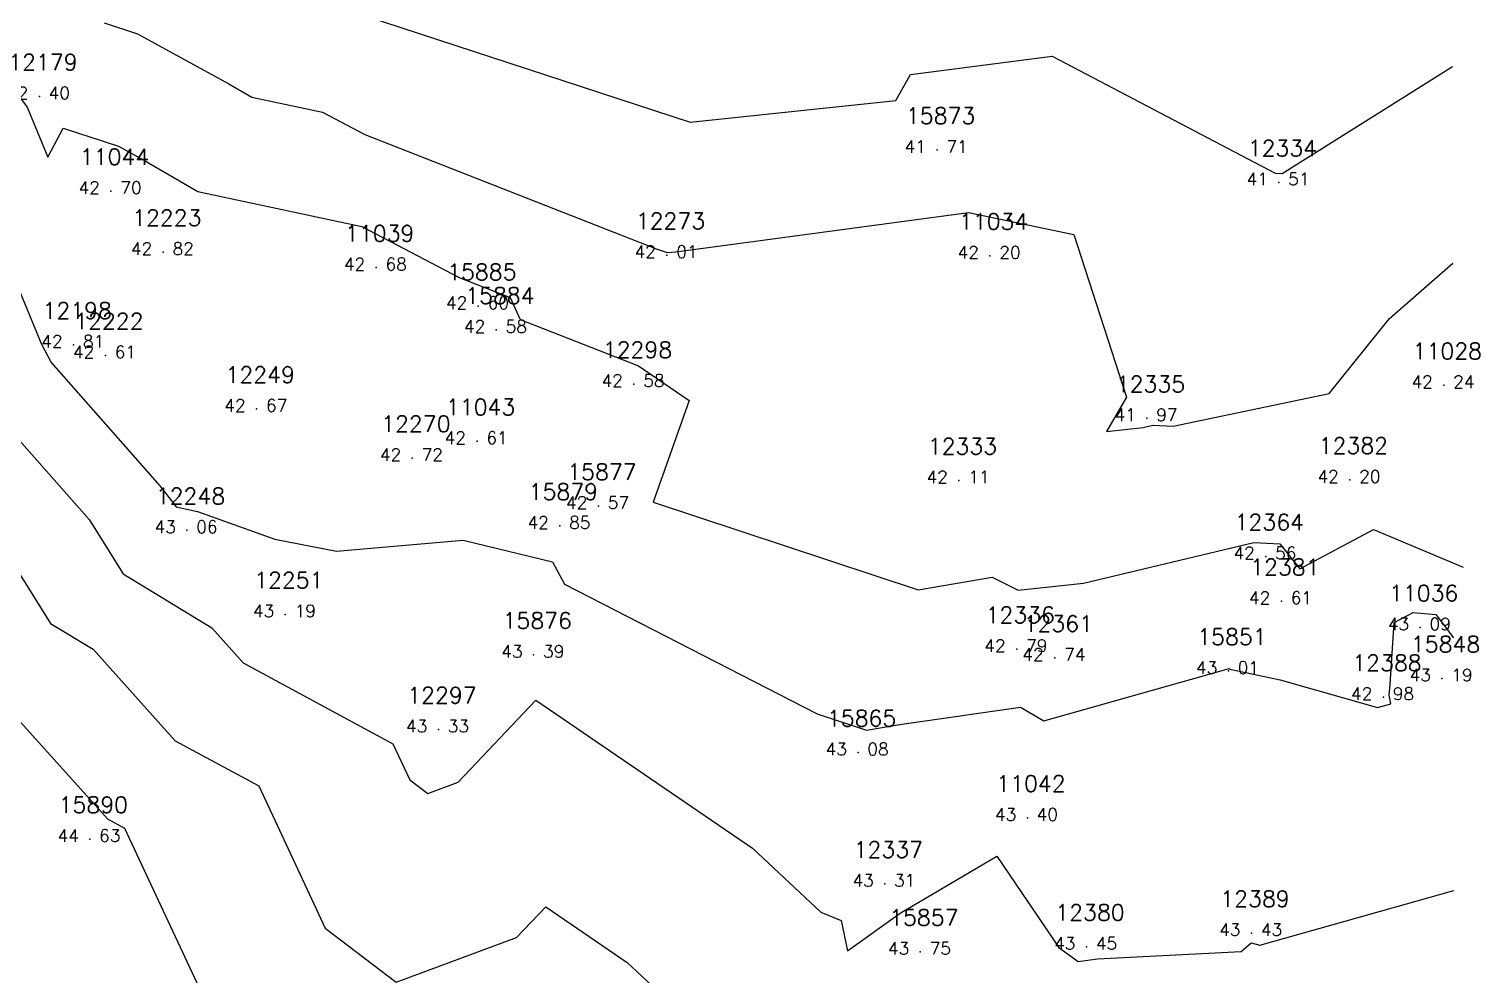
# Model space of a CAD drawing. Header units: millimetres. Extents: x 1412565 to 1412813, y 4931476 to 4931699.
# Drawn here: x 1412684.09 to 1412707.4, y 4931626.32 to 4931641.51 of the extents above; entities that cross this region are included whole.
import ezdxf
from ezdxf.enums import TextEntityAlignment as Align

# ---------------------------------------------------------------- set-up
doc = ezdxf.new("R2010")
doc.units = ezdxf.units.MM
for name, color, linetype in [('CIVIL', 50, 'Continuous'), ('CIVIL-DRAW', 80, 'Continuous'), ('CIVIL-NONAME', 130, 'Continuous'), ('CIVIL-TEXT', 240, 'Continuous'), ('CIVIL-Z', 50, 'Continuous'), ('Tcontours1', 7, 'Continuous'), ('Tcontours2', 7, 'Continuous')]:
    doc.layers.add(name, color=color, linetype=linetype)
doc.styles.add('CIVILCADMAIN', font='TXT.SHX')
doc.styles.get("Standard").update_dxf_attribs({"font": 'arial.ttf'})

# ---------------------------------------------------------------- blocks, each defined once
blk = doc.blocks.new('CIVIL-ZZ')
at = {"layer": 'CIVIL-DRAW'}
blk.add_point((0, 0), dxfattribs=at)
at = {"layer": 'CIVIL-NONAME'}
blk.add_attdef('NAME', text='', height=1.8, dxfattribs=at).set_placement((0, 2.1), align=Align.CENTER)
at = {"layer": 'CIVIL-TEXT', "flags": 8}
blk.add_attdef('TEXT', text='', height=2, dxfattribs=at).set_placement((0.2, -3.3), align=Align.CENTER)
at = {"layer": 'CIVIL-Z'}
blk.add_attdef('Z1', text='', height=1.6, dxfattribs=at).set_placement((-0.75, -0.225), align=Align.RIGHT)
blk.add_attdef('Z2', (0.75, -0.225), '', height=1.6, dxfattribs=at)

msp = doc.modelspace()

# ---------------------------------------------------------------- linework, layer by layer
at = {"layer": 'Tcontours1'}
for points, elevation in [([(1412685.299, 4931641.612), (1412685.836, 4931641.436), (1412687.303, 4931640.634), (1412687.671, 4931640.417), (1412688.81, 4931640.175), (1412689.486, 4931639.821), (1412694.186, 4931637.975), (1412694.347, 4931637.922), (1412694.485, 4931637.936), (1412699.183, 4931638.564), (1412700.875, 4931638.212), (1412701.721, 4931635.6), (1412701.403, 4931635.046), (1412701.992, 4931635.11), (1412702.147, 4931635.147), (1412702.475, 4931635.131), (1412704.98, 4931635.656), (1412705.949, 4931636.862), (1412706.967, 4931637.753)], 42), ([(1412683.074, 4931639.402), (1412684.29, 4931636.463), (1412684.447, 4931636.156), (1412686.193, 4931634.175), (1412686.455, 4931633.835), (1412686.802, 4931633.76), (1412688.042, 4931633.316), (1412689.035, 4931633.125), (1412691.065, 4931633.299), (1412692.503, 4931632.955), (1412692.695, 4931632.597), (1412696.756, 4931630.511), (1412697.544, 4931630.25), (1412698.113, 4931630.348), (1412700.019, 4931630.617), (1412700.397, 4931630.398), (1412703.257, 4931631.208), (1412703.373, 4931631.241), (1412703.381, 4931631.228), (1412704.19, 4931631.06), (1412705.756, 4931630.612), (1412705.971, 4931630.671), (1412705.94, 4931630.809), (1412705.957, 4931630.984), (1412706.022, 4931631.979), (1412706.326, 4931632.14), (1412706.69, 4931632.11), (1412706.978, 4931631.733)], 43), ([(1412683.272, 4931633.828), (1412684.441, 4931631.963), (1412685.123, 4931631.549), (1412686.444, 4931630.079), (1412687.784, 4931629.353), (1412688.852, 4931627.067), (1412689.993, 4931626.199), (1412691.927, 4931626.917), (1412692.394, 4931627.411), (1412693.7, 4931626.519), (1412694.111, 4931626.135), (1412695.286, 4931625.646), (1412695.662, 4931623.877), (1412695.737, 4931623.93), (1412698.796, 4931624.735), (1412699.601, 4931624.154), (1412701.338, 4931624.384), (1412702.491, 4931624.545), (1412702.825, 4931624.76), (1412702.967, 4931625.081), (1412703.695, 4931625.709), (1412704.816, 4931625.406), (1412706.991, 4931625.736)], 44)]:
    msp.add_lwpolyline(points, dxfattribs=dict(at, elevation=elevation))
at = {"layer": 'Tcontours2'}
for points, elevation in [([(1412683.005, 4931641.685), (1412684.062, 4931640.259), (1412684.394, 4931639.457), (1412684.643, 4931639.923), (1412685.532, 4931639.632), (1412685.951, 4931639.403), (1412686.805, 4931638.901), (1412689.442, 4931638.341), (1412691.006, 4931637.52), (1412691.824, 4931637.199), (1412691.985, 4931636.848), (1412693.884, 4931636.101), (1412694.699, 4931635.546), (1412694.121, 4931633.912), (1412698.379, 4931632.503), (1412699.563, 4931632.706), (1412699.983, 4931632.496), (1412701.031, 4931632.61), (1412703.766, 4931633.266), (1412704.185, 4931633.245), (1412704.505, 4931632.843), (1412705.691, 4931633.471), (1412707.129, 4931632.868)], 42.5), ([(1412689.197, 4931641.819), (1412694.715, 4931640.017), (1412698.018, 4931640.364), (1412698.254, 4931640.785), (1412700.528, 4931641.077), (1412704.109, 4931639.2), (1412704.223, 4931639.191), (1412706.957, 4931640.91)], 41.5), ([(1412683.493, 4931635.407), (1412685.058, 4931633.632), (1412685.605, 4931632.759), (1412687.029, 4931631.895), (1412687.534, 4931631.333), (1412689.938, 4931630.03), (1412690.209, 4931629.45), (1412690.498, 4931629.23), (1412690.989, 4931629.412), (1412692.235, 4931630.73), (1412695.716, 4931628.351), (1412696.813, 4931627.327), (1412697.137, 4931627.192), (1412697.24, 4931626.705), (1412698.086, 4931627.309), (1412699.639, 4931628.226), (1412700.635, 4931626.757), (1412700.946, 4931626.532), (1412701.257, 4931626.573), (1412703.564, 4931626.693), (1412703.726, 4931626.833), (1412703.863, 4931626.795), (1412706.982, 4931627.672)], 43.5), ([(1412683.77, 4931630.588), (1412685.353, 4931628.826), (1412685.63, 4931628.676), (1412687.219, 4931625.276)], 44.5)]:
    msp.add_lwpolyline(points, dxfattribs=dict(at, elevation=elevation))

# ---------------------------------------------------------------- block references
at = {"layer": 'CIVIL'}
ref = msp.add_blockref('CIVIL-ZZ', (1412684.26, 4931640.43, 42.4), dxfattribs=dict(at, xscale=0.2, yscale=0.2))
ref.add_attrib('Z2', '40', (1412684.41, 4931640.385), dxfattribs={"layer": 'CIVIL-Z', "height": 0.2, "style": 'CIVILCADMAIN'})
ref.add_attrib('Z1', '42', (1412683.74, 4931640.385), dxfattribs={"layer": 'CIVIL-Z', "height": 0.2, "style": 'CIVILCADMAIN'})
ref.add_attrib('NAME', '12179', (1412683.76, 4931640.85), dxfattribs={"layer": 'CIVIL-NONAME', "height": 0.26, "style": 'CIVILCADMAIN'})
ref = msp.add_blockref('CIVIL-ZZ', (1412698.68, 4931639.57, 41.71), dxfattribs=dict(at, xscale=0.2, yscale=0.2))
ref.add_attrib('Z2', '71', (1412698.83, 4931639.525), dxfattribs={"layer": 'CIVIL-Z', "height": 0.2, "style": 'CIVILCADMAIN'})
ref.add_attrib('Z1', '41', (1412698.16, 4931639.525), dxfattribs={"layer": 'CIVIL-Z', "height": 0.2, "style": 'CIVILCADMAIN'})
ref.add_attrib('NAME', '15873', (1412698.18, 4931639.99), dxfattribs={"layer": 'CIVIL-NONAME', "height": 0.26, "style": 'CIVILCADMAIN'})
ref = msp.add_blockref('CIVIL-ZZ', (1412685.41, 4931638.91, 42.7), dxfattribs=dict(at, xscale=0.2, yscale=0.2))
ref.add_attrib('Z2', '70', (1412685.56, 4931638.865), dxfattribs={"layer": 'CIVIL-Z', "height": 0.2, "style": 'CIVILCADMAIN'})
ref.add_attrib('Z1', '42', (1412684.89, 4931638.865), dxfattribs={"layer": 'CIVIL-Z', "height": 0.2, "style": 'CIVILCADMAIN'})
ref.add_attrib('NAME', '11044', (1412684.91, 4931639.33), dxfattribs={"layer": 'CIVIL-NONAME', "height": 0.26, "style": 'CIVILCADMAIN'})
ref = msp.add_blockref('CIVIL-ZZ', (1412704.17, 4931639.05, 41.51), dxfattribs=dict(at, xscale=0.2, yscale=0.2))
ref.add_attrib('Z2', '51', (1412704.32, 4931639.005), dxfattribs={"layer": 'CIVIL-Z', "height": 0.2, "style": 'CIVILCADMAIN'})
ref.add_attrib('Z1', '41', (1412703.65, 4931639.005), dxfattribs={"layer": 'CIVIL-Z', "height": 0.2, "style": 'CIVILCADMAIN'})
ref.add_attrib('NAME', '12334', (1412703.67, 4931639.47), dxfattribs={"layer": 'CIVIL-NONAME', "height": 0.26, "style": 'CIVILCADMAIN'})
ref = msp.add_blockref('CIVIL-ZZ', (1412686.25, 4931637.93, 42.82), dxfattribs=dict(at, xscale=0.2, yscale=0.2))
ref.add_attrib('Z2', '82', (1412686.4, 4931637.885), dxfattribs={"layer": 'CIVIL-Z', "height": 0.2, "style": 'CIVILCADMAIN'})
ref.add_attrib('Z1', '42', (1412685.73, 4931637.885), dxfattribs={"layer": 'CIVIL-Z', "height": 0.2, "style": 'CIVILCADMAIN'})
ref.add_attrib('NAME', '12223', (1412685.75, 4931638.35), dxfattribs={"layer": 'CIVIL-NONAME', "height": 0.26, "style": 'CIVILCADMAIN'})
ref = msp.add_blockref('CIVIL-ZZ', (1412694.34, 4931637.88, 42.01), dxfattribs=dict(at, xscale=0.2, yscale=0.2))
ref.add_attrib('Z2', '01', (1412694.49, 4931637.835), dxfattribs={"layer": 'CIVIL-Z', "height": 0.2, "style": 'CIVILCADMAIN'})
ref.add_attrib('Z1', '42', (1412693.82, 4931637.835), dxfattribs={"layer": 'CIVIL-Z', "height": 0.2, "style": 'CIVILCADMAIN'})
ref.add_attrib('NAME', '12273', (1412693.84, 4931638.3), dxfattribs={"layer": 'CIVIL-NONAME', "height": 0.26, "style": 'CIVILCADMAIN'})
ref = msp.add_blockref('CIVIL-ZZ', (1412699.53, 4931637.87, 42.2), dxfattribs=dict(at, xscale=0.2, yscale=0.2))
ref.add_attrib('Z2', '20', (1412699.68, 4931637.825), dxfattribs={"layer": 'CIVIL-Z', "height": 0.2, "style": 'CIVILCADMAIN'})
ref.add_attrib('Z1', '42', (1412699.01, 4931637.825), dxfattribs={"layer": 'CIVIL-Z', "height": 0.2, "style": 'CIVILCADMAIN'})
ref.add_attrib('NAME', '11034', (1412699.03, 4931638.29), dxfattribs={"layer": 'CIVIL-NONAME', "height": 0.26, "style": 'CIVILCADMAIN'})
ref = msp.add_blockref('CIVIL-ZZ', (1412689.67, 4931637.68, 42.68), dxfattribs=dict(at, xscale=0.2, yscale=0.2))
ref.add_attrib('Z2', '68', (1412689.82, 4931637.635), dxfattribs={"layer": 'CIVIL-Z', "height": 0.2, "style": 'CIVILCADMAIN'})
ref.add_attrib('Z1', '42', (1412689.15, 4931637.635), dxfattribs={"layer": 'CIVIL-Z', "height": 0.2, "style": 'CIVILCADMAIN'})
ref.add_attrib('NAME', '11039', (1412689.17, 4931638.1), dxfattribs={"layer": 'CIVIL-NONAME', "height": 0.26, "style": 'CIVILCADMAIN'})
ref = msp.add_blockref('CIVIL-ZZ', (1412691.31, 4931637.06, 42.6), dxfattribs=dict(at, xscale=0.2, yscale=0.2))
ref.add_attrib('Z2', '60', (1412691.46, 4931637.015), dxfattribs={"layer": 'CIVIL-Z', "height": 0.2, "style": 'CIVILCADMAIN'})
ref.add_attrib('Z1', '42', (1412690.79, 4931637.015), dxfattribs={"layer": 'CIVIL-Z', "height": 0.2, "style": 'CIVILCADMAIN'})
ref.add_attrib('NAME', '15885', (1412690.81, 4931637.48), dxfattribs={"layer": 'CIVIL-NONAME', "height": 0.26, "style": 'CIVILCADMAIN'})
ref = msp.add_blockref('CIVIL-ZZ', (1412691.6, 4931636.68, 42.58), dxfattribs=dict(at, xscale=0.2, yscale=0.2))
ref.add_attrib('Z2', '58', (1412691.75, 4931636.635), dxfattribs={"layer": 'CIVIL-Z', "height": 0.2, "style": 'CIVILCADMAIN'})
ref.add_attrib('Z1', '42', (1412691.08, 4931636.635), dxfattribs={"layer": 'CIVIL-Z', "height": 0.2, "style": 'CIVILCADMAIN'})
ref.add_attrib('NAME', '15884', (1412691.1, 4931637.1), dxfattribs={"layer": 'CIVIL-NONAME', "height": 0.26, "style": 'CIVILCADMAIN'})
ref = msp.add_blockref('CIVIL-ZZ', (1412684.81, 4931636.44, 42.81), dxfattribs=dict(at, xscale=0.2, yscale=0.2))
ref.add_attrib('Z2', '81', (1412684.96, 4931636.395), dxfattribs={"layer": 'CIVIL-Z', "height": 0.2, "style": 'CIVILCADMAIN'})
ref.add_attrib('Z1', '42', (1412684.29, 4931636.395), dxfattribs={"layer": 'CIVIL-Z', "height": 0.2, "style": 'CIVILCADMAIN'})
ref.add_attrib('NAME', '12198', (1412684.31, 4931636.86), dxfattribs={"layer": 'CIVIL-NONAME', "height": 0.26, "style": 'CIVILCADMAIN'})
ref = msp.add_blockref('CIVIL-ZZ', (1412685.32, 4931636.27, 42.61), dxfattribs=dict(at, xscale=0.2, yscale=0.2))
ref.add_attrib('Z2', '61', (1412685.47, 4931636.225), dxfattribs={"layer": 'CIVIL-Z', "height": 0.2, "style": 'CIVILCADMAIN'})
ref.add_attrib('Z1', '42', (1412684.8, 4931636.225), dxfattribs={"layer": 'CIVIL-Z', "height": 0.2, "style": 'CIVILCADMAIN'})
ref.add_attrib('NAME', '12222', (1412684.82, 4931636.69), dxfattribs={"layer": 'CIVIL-NONAME', "height": 0.26, "style": 'CIVILCADMAIN'})
ref = msp.add_blockref('CIVIL-ZZ', (1412693.81, 4931635.81, 42.58), dxfattribs=dict(at, xscale=0.2, yscale=0.2))
ref.add_attrib('Z2', '58', (1412693.96, 4931635.765), dxfattribs={"layer": 'CIVIL-Z', "height": 0.2, "style": 'CIVILCADMAIN'})
ref.add_attrib('Z1', '42', (1412693.29, 4931635.765), dxfattribs={"layer": 'CIVIL-Z', "height": 0.2, "style": 'CIVILCADMAIN'})
ref.add_attrib('NAME', '12298', (1412693.31, 4931636.23), dxfattribs={"layer": 'CIVIL-NONAME', "height": 0.26, "style": 'CIVILCADMAIN'})
ref = msp.add_blockref('CIVIL-ZZ', (1412706.82, 4931635.79, 42.24), dxfattribs=dict(at, xscale=0.2, yscale=0.2))
ref.add_attrib('Z2', '24', (1412706.97, 4931635.745), dxfattribs={"layer": 'CIVIL-Z', "height": 0.2, "style": 'CIVILCADMAIN'})
ref.add_attrib('Z1', '42', (1412706.3, 4931635.745), dxfattribs={"layer": 'CIVIL-Z', "height": 0.2, "style": 'CIVILCADMAIN'})
ref.add_attrib('NAME', '11028', (1412706.32, 4931636.21), dxfattribs={"layer": 'CIVIL-NONAME', "height": 0.26, "style": 'CIVILCADMAIN'})
ref = msp.add_blockref('CIVIL-ZZ', (1412687.75, 4931635.41, 42.67), dxfattribs=dict(at, xscale=0.2, yscale=0.2))
ref.add_attrib('Z2', '67', (1412687.9, 4931635.365), dxfattribs={"layer": 'CIVIL-Z', "height": 0.2, "style": 'CIVILCADMAIN'})
ref.add_attrib('Z1', '42', (1412687.23, 4931635.365), dxfattribs={"layer": 'CIVIL-Z', "height": 0.2, "style": 'CIVILCADMAIN'})
ref.add_attrib('NAME', '12249', (1412687.25, 4931635.83), dxfattribs={"layer": 'CIVIL-NONAME', "height": 0.26, "style": 'CIVILCADMAIN'})
ref = msp.add_blockref('CIVIL-ZZ', (1412702.05, 4931635.26, 41.97), dxfattribs=dict(at, xscale=0.2, yscale=0.2))
ref.add_attrib('Z2', '97', (1412702.2, 4931635.215), dxfattribs={"layer": 'CIVIL-Z', "height": 0.2, "style": 'CIVILCADMAIN'})
ref.add_attrib('Z1', '41', (1412701.53, 4931635.215), dxfattribs={"layer": 'CIVIL-Z', "height": 0.2, "style": 'CIVILCADMAIN'})
ref.add_attrib('NAME', '12335', (1412701.55, 4931635.68), dxfattribs={"layer": 'CIVIL-NONAME', "height": 0.26, "style": 'CIVILCADMAIN'})
ref = msp.add_blockref('CIVIL-ZZ', (1412691.29, 4931634.89, 42.61), dxfattribs=dict(at, xscale=0.2, yscale=0.2))
ref.add_attrib('Z2', '61', (1412691.44, 4931634.845), dxfattribs={"layer": 'CIVIL-Z', "height": 0.2, "style": 'CIVILCADMAIN'})
ref.add_attrib('Z1', '42', (1412690.77, 4931634.845), dxfattribs={"layer": 'CIVIL-Z', "height": 0.2, "style": 'CIVILCADMAIN'})
ref.add_attrib('NAME', '11043', (1412690.79, 4931635.31), dxfattribs={"layer": 'CIVIL-NONAME', "height": 0.26, "style": 'CIVILCADMAIN'})
ref = msp.add_blockref('CIVIL-ZZ', (1412690.25, 4931634.62, 42.72), dxfattribs=dict(at, xscale=0.2, yscale=0.2))
ref.add_attrib('Z2', '72', (1412690.4, 4931634.575), dxfattribs={"layer": 'CIVIL-Z', "height": 0.2, "style": 'CIVILCADMAIN'})
ref.add_attrib('Z1', '42', (1412689.73, 4931634.575), dxfattribs={"layer": 'CIVIL-Z', "height": 0.2, "style": 'CIVILCADMAIN'})
ref.add_attrib('NAME', '12270', (1412689.75, 4931635.04), dxfattribs={"layer": 'CIVIL-NONAME', "height": 0.26, "style": 'CIVILCADMAIN'})
ref = msp.add_blockref('CIVIL-ZZ', (1412699.03, 4931634.26, 42.11), dxfattribs=dict(at, xscale=0.2, yscale=0.2))
ref.add_attrib('Z2', '11', (1412699.18, 4931634.215), dxfattribs={"layer": 'CIVIL-Z', "height": 0.2, "style": 'CIVILCADMAIN'})
ref.add_attrib('Z1', '42', (1412698.51, 4931634.215), dxfattribs={"layer": 'CIVIL-Z', "height": 0.2, "style": 'CIVILCADMAIN'})
ref.add_attrib('NAME', '12333', (1412698.53, 4931634.68), dxfattribs={"layer": 'CIVIL-NONAME', "height": 0.26, "style": 'CIVILCADMAIN'})
ref = msp.add_blockref('CIVIL-ZZ', (1412705.31, 4931634.27, 42.2), dxfattribs=dict(at, xscale=0.2, yscale=0.2))
ref.add_attrib('Z2', '20', (1412705.46, 4931634.225), dxfattribs={"layer": 'CIVIL-Z', "height": 0.2, "style": 'CIVILCADMAIN'})
ref.add_attrib('Z1', '42', (1412704.79, 4931634.225), dxfattribs={"layer": 'CIVIL-Z', "height": 0.2, "style": 'CIVILCADMAIN'})
ref.add_attrib('NAME', '12382', (1412704.81, 4931634.69), dxfattribs={"layer": 'CIVIL-NONAME', "height": 0.26, "style": 'CIVILCADMAIN'})
ref = msp.add_blockref('CIVIL-ZZ', (1412693.24, 4931633.85, 42.57), dxfattribs=dict(at, xscale=0.2, yscale=0.2))
ref.add_attrib('Z2', '57', (1412693.39, 4931633.805), dxfattribs={"layer": 'CIVIL-Z', "height": 0.2, "style": 'CIVILCADMAIN'})
ref.add_attrib('Z1', '42', (1412692.72, 4931633.805), dxfattribs={"layer": 'CIVIL-Z', "height": 0.2, "style": 'CIVILCADMAIN'})
ref.add_attrib('NAME', '15877', (1412692.74, 4931634.27), dxfattribs={"layer": 'CIVIL-NONAME', "height": 0.26, "style": 'CIVILCADMAIN'})
ref = msp.add_blockref('CIVIL-ZZ', (1412692.62, 4931633.53, 42.85), dxfattribs=dict(at, xscale=0.2, yscale=0.2))
ref.add_attrib('Z2', '85', (1412692.77, 4931633.485), dxfattribs={"layer": 'CIVIL-Z', "height": 0.2, "style": 'CIVILCADMAIN'})
ref.add_attrib('Z1', '42', (1412692.1, 4931633.485), dxfattribs={"layer": 'CIVIL-Z', "height": 0.2, "style": 'CIVILCADMAIN'})
ref.add_attrib('NAME', '15879', (1412692.12, 4931633.95), dxfattribs={"layer": 'CIVIL-NONAME', "height": 0.26, "style": 'CIVILCADMAIN'})
ref = msp.add_blockref('CIVIL-ZZ', (1412686.63, 4931633.46, 43.06), dxfattribs=dict(at, xscale=0.2, yscale=0.2))
ref.add_attrib('Z2', '06', (1412686.78, 4931633.415), dxfattribs={"layer": 'CIVIL-Z', "height": 0.2, "style": 'CIVILCADMAIN'})
ref.add_attrib('Z1', '43', (1412686.11, 4931633.415), dxfattribs={"layer": 'CIVIL-Z', "height": 0.2, "style": 'CIVILCADMAIN'})
ref.add_attrib('NAME', '12248', (1412686.13, 4931633.88), dxfattribs={"layer": 'CIVIL-NONAME', "height": 0.26, "style": 'CIVILCADMAIN'})
ref = msp.add_blockref('CIVIL-ZZ', (1412703.96, 4931633.04, 42.56), dxfattribs=dict(at, xscale=0.2, yscale=0.2))
ref.add_attrib('Z2', '56', (1412704.11, 4931632.995), dxfattribs={"layer": 'CIVIL-Z', "height": 0.2, "style": 'CIVILCADMAIN'})
ref.add_attrib('Z1', '42', (1412703.44, 4931632.995), dxfattribs={"layer": 'CIVIL-Z', "height": 0.2, "style": 'CIVILCADMAIN'})
ref.add_attrib('NAME', '12364', (1412703.46, 4931633.46), dxfattribs={"layer": 'CIVIL-NONAME', "height": 0.26, "style": 'CIVILCADMAIN'})
ref = msp.add_blockref('CIVIL-ZZ', (1412688.21, 4931632.11, 43.19), dxfattribs=dict(at, xscale=0.2, yscale=0.2))
ref.add_attrib('Z2', '19', (1412688.36, 4931632.065), dxfattribs={"layer": 'CIVIL-Z', "height": 0.2, "style": 'CIVILCADMAIN'})
ref.add_attrib('Z1', '43', (1412687.69, 4931632.065), dxfattribs={"layer": 'CIVIL-Z', "height": 0.2, "style": 'CIVILCADMAIN'})
ref.add_attrib('NAME', '12251', (1412687.71, 4931632.53), dxfattribs={"layer": 'CIVIL-NONAME', "height": 0.26, "style": 'CIVILCADMAIN'})
ref = msp.add_blockref('CIVIL-ZZ', (1412704.21, 4931632.32, 42.61), dxfattribs=dict(at, xscale=0.2, yscale=0.2))
ref.add_attrib('Z2', '61', (1412704.36, 4931632.275), dxfattribs={"layer": 'CIVIL-Z', "height": 0.2, "style": 'CIVILCADMAIN'})
ref.add_attrib('Z1', '42', (1412703.69, 4931632.275), dxfattribs={"layer": 'CIVIL-Z', "height": 0.2, "style": 'CIVILCADMAIN'})
ref.add_attrib('NAME', '12381', (1412703.71, 4931632.74), dxfattribs={"layer": 'CIVIL-NONAME', "height": 0.26, "style": 'CIVILCADMAIN'})
ref = msp.add_blockref('CIVIL-ZZ', (1412706.44, 4931631.9, 43.09), dxfattribs=dict(at, xscale=0.2, yscale=0.2))
ref.add_attrib('Z2', '09', (1412706.59, 4931631.855), dxfattribs={"layer": 'CIVIL-Z', "height": 0.2, "style": 'CIVILCADMAIN'})
ref.add_attrib('Z1', '43', (1412705.92, 4931631.855), dxfattribs={"layer": 'CIVIL-Z', "height": 0.2, "style": 'CIVILCADMAIN'})
ref.add_attrib('NAME', '11036', (1412705.94, 4931632.32), dxfattribs={"layer": 'CIVIL-NONAME', "height": 0.26, "style": 'CIVILCADMAIN'})
ref = msp.add_blockref('CIVIL-ZZ', (1412692.2, 4931631.46, 43.39), dxfattribs=dict(at, xscale=0.2, yscale=0.2))
ref.add_attrib('Z2', '39', (1412692.35, 4931631.415), dxfattribs={"layer": 'CIVIL-Z', "height": 0.2, "style": 'CIVILCADMAIN'})
ref.add_attrib('Z1', '43', (1412691.68, 4931631.415), dxfattribs={"layer": 'CIVIL-Z', "height": 0.2, "style": 'CIVILCADMAIN'})
ref.add_attrib('NAME', '15876', (1412691.7, 4931631.88), dxfattribs={"layer": 'CIVIL-NONAME', "height": 0.26, "style": 'CIVILCADMAIN'})
ref = msp.add_blockref('CIVIL-ZZ', (1412699.96, 4931631.55, 42.79), dxfattribs=dict(at, xscale=0.2, yscale=0.2))
ref.add_attrib('Z2', '79', (1412700.11, 4931631.505), dxfattribs={"layer": 'CIVIL-Z', "height": 0.2, "style": 'CIVILCADMAIN'})
ref.add_attrib('Z1', '42', (1412699.44, 4931631.505), dxfattribs={"layer": 'CIVIL-Z', "height": 0.2, "style": 'CIVILCADMAIN'})
ref.add_attrib('NAME', '12336', (1412699.46, 4931631.97), dxfattribs={"layer": 'CIVIL-NONAME', "height": 0.26, "style": 'CIVILCADMAIN'})
ref = msp.add_blockref('CIVIL-ZZ', (1412700.57, 4931631.41, 42.74), dxfattribs=dict(at, xscale=0.2, yscale=0.2))
ref.add_attrib('Z2', '74', (1412700.72, 4931631.365), dxfattribs={"layer": 'CIVIL-Z', "height": 0.2, "style": 'CIVILCADMAIN'})
ref.add_attrib('Z1', '42', (1412700.05, 4931631.365), dxfattribs={"layer": 'CIVIL-Z', "height": 0.2, "style": 'CIVILCADMAIN'})
ref.add_attrib('NAME', '12361', (1412700.07, 4931631.83), dxfattribs={"layer": 'CIVIL-NONAME', "height": 0.26, "style": 'CIVILCADMAIN'})
ref = msp.add_blockref('CIVIL-ZZ', (1412703.36, 4931631.2, 43.01), dxfattribs=dict(at, xscale=0.2, yscale=0.2))
ref.add_attrib('Z2', '01', (1412703.51, 4931631.155), dxfattribs={"layer": 'CIVIL-Z', "height": 0.2, "style": 'CIVILCADMAIN'})
ref.add_attrib('Z1', '43', (1412702.84, 4931631.155), dxfattribs={"layer": 'CIVIL-Z', "height": 0.2, "style": 'CIVILCADMAIN'})
ref.add_attrib('NAME', '15851', (1412702.86, 4931631.62), dxfattribs={"layer": 'CIVIL-NONAME', "height": 0.26, "style": 'CIVILCADMAIN'})
ref = msp.add_blockref('CIVIL-ZZ', (1412706.79, 4931631.08, 43.19), dxfattribs=dict(at, xscale=0.2, yscale=0.2))
ref.add_attrib('Z2', '19', (1412706.94, 4931631.035), dxfattribs={"layer": 'CIVIL-Z', "height": 0.2, "style": 'CIVILCADMAIN'})
ref.add_attrib('Z1', '43', (1412706.27, 4931631.035), dxfattribs={"layer": 'CIVIL-Z', "height": 0.2, "style": 'CIVILCADMAIN'})
ref.add_attrib('NAME', '15848', (1412706.29, 4931631.5), dxfattribs={"layer": 'CIVIL-NONAME', "height": 0.26, "style": 'CIVILCADMAIN'})
ref = msp.add_blockref('CIVIL-ZZ', (1412705.85, 4931630.78, 42.98), dxfattribs=dict(at, xscale=0.2, yscale=0.2))
ref.add_attrib('Z2', '98', (1412706, 4931630.735), dxfattribs={"layer": 'CIVIL-Z', "height": 0.2, "style": 'CIVILCADMAIN'})
ref.add_attrib('Z1', '42', (1412705.33, 4931630.735), dxfattribs={"layer": 'CIVIL-Z', "height": 0.2, "style": 'CIVILCADMAIN'})
ref.add_attrib('NAME', '12388', (1412705.35, 4931631.2), dxfattribs={"layer": 'CIVIL-NONAME', "height": 0.26, "style": 'CIVILCADMAIN'})
ref = msp.add_blockref('CIVIL-ZZ', (1412690.67, 4931630.26, 43.33), dxfattribs=dict(at, xscale=0.2, yscale=0.2))
ref.add_attrib('Z2', '33', (1412690.82, 4931630.215), dxfattribs={"layer": 'CIVIL-Z', "height": 0.2, "style": 'CIVILCADMAIN'})
ref.add_attrib('Z1', '43', (1412690.15, 4931630.215), dxfattribs={"layer": 'CIVIL-Z', "height": 0.2, "style": 'CIVILCADMAIN'})
ref.add_attrib('NAME', '12297', (1412690.17, 4931630.68), dxfattribs={"layer": 'CIVIL-NONAME', "height": 0.26, "style": 'CIVILCADMAIN'})
ref = msp.add_blockref('CIVIL-ZZ', (1412697.41, 4931629.89, 43.08), dxfattribs=dict(at, xscale=0.2, yscale=0.2))
ref.add_attrib('Z2', '08', (1412697.56, 4931629.845), dxfattribs={"layer": 'CIVIL-Z', "height": 0.2, "style": 'CIVILCADMAIN'})
ref.add_attrib('Z1', '43', (1412696.89, 4931629.845), dxfattribs={"layer": 'CIVIL-Z', "height": 0.2, "style": 'CIVILCADMAIN'})
ref.add_attrib('NAME', '15865', (1412696.91, 4931630.31), dxfattribs={"layer": 'CIVIL-NONAME', "height": 0.26, "style": 'CIVILCADMAIN'})
ref = msp.add_blockref('CIVIL-ZZ', (1412700.13, 4931628.84, 43.4), dxfattribs=dict(at, xscale=0.2, yscale=0.2))
ref.add_attrib('Z2', '40', (1412700.28, 4931628.795), dxfattribs={"layer": 'CIVIL-Z', "height": 0.2, "style": 'CIVILCADMAIN'})
ref.add_attrib('Z1', '43', (1412699.61, 4931628.795), dxfattribs={"layer": 'CIVIL-Z', "height": 0.2, "style": 'CIVILCADMAIN'})
ref.add_attrib('NAME', '11042', (1412699.63, 4931629.26), dxfattribs={"layer": 'CIVIL-NONAME', "height": 0.26, "style": 'CIVILCADMAIN'})
ref = msp.add_blockref('CIVIL-ZZ', (1412685.07, 4931628.5, 44.63), dxfattribs=dict(at, xscale=0.2, yscale=0.2))
ref.add_attrib('Z2', '63', (1412685.22, 4931628.455), dxfattribs={"layer": 'CIVIL-Z', "height": 0.2, "style": 'CIVILCADMAIN'})
ref.add_attrib('Z1', '44', (1412684.55, 4931628.455), dxfattribs={"layer": 'CIVIL-Z', "height": 0.2, "style": 'CIVILCADMAIN'})
ref.add_attrib('NAME', '15890', (1412684.57, 4931628.92), dxfattribs={"layer": 'CIVIL-NONAME', "height": 0.26, "style": 'CIVILCADMAIN'})
ref = msp.add_blockref('CIVIL-ZZ', (1412697.84, 4931627.78, 43.31), dxfattribs=dict(at, xscale=0.2, yscale=0.2))
ref.add_attrib('Z2', '31', (1412697.99, 4931627.735), dxfattribs={"layer": 'CIVIL-Z', "height": 0.2, "style": 'CIVILCADMAIN'})
ref.add_attrib('Z1', '43', (1412697.32, 4931627.735), dxfattribs={"layer": 'CIVIL-Z', "height": 0.2, "style": 'CIVILCADMAIN'})
ref.add_attrib('NAME', '12337', (1412697.34, 4931628.2), dxfattribs={"layer": 'CIVIL-NONAME', "height": 0.26, "style": 'CIVILCADMAIN'})
ref = msp.add_blockref('CIVIL-ZZ', (1412703.73, 4931626.99, 43.43), dxfattribs=dict(at, xscale=0.2, yscale=0.2))
ref.add_attrib('Z2', '43', (1412703.88, 4931626.945), dxfattribs={"layer": 'CIVIL-Z', "height": 0.2, "style": 'CIVILCADMAIN'})
ref.add_attrib('Z1', '43', (1412703.21, 4931626.945), dxfattribs={"layer": 'CIVIL-Z', "height": 0.2, "style": 'CIVILCADMAIN'})
ref.add_attrib('NAME', '12389', (1412703.23, 4931627.41), dxfattribs={"layer": 'CIVIL-NONAME', "height": 0.26, "style": 'CIVILCADMAIN'})
ref = msp.add_blockref('CIVIL-ZZ', (1412701.08, 4931626.77, 43.45), dxfattribs=dict(at, xscale=0.2, yscale=0.2))
ref.add_attrib('Z2', '45', (1412701.23, 4931626.725), dxfattribs={"layer": 'CIVIL-Z', "height": 0.2, "style": 'CIVILCADMAIN'})
ref.add_attrib('Z1', '43', (1412700.56, 4931626.725), dxfattribs={"layer": 'CIVIL-Z', "height": 0.2, "style": 'CIVILCADMAIN'})
ref.add_attrib('NAME', '12380', (1412700.58, 4931627.19), dxfattribs={"layer": 'CIVIL-NONAME', "height": 0.26, "style": 'CIVILCADMAIN'})
ref = msp.add_blockref('CIVIL-ZZ', (1412698.41, 4931626.69, 43.75), dxfattribs=dict(at, xscale=0.2, yscale=0.2))
ref.add_attrib('Z2', '75', (1412698.56, 4931626.645), dxfattribs={"layer": 'CIVIL-Z', "height": 0.2, "style": 'CIVILCADMAIN'})
ref.add_attrib('Z1', '43', (1412697.89, 4931626.645), dxfattribs={"layer": 'CIVIL-Z', "height": 0.2, "style": 'CIVILCADMAIN'})
ref.add_attrib('NAME', '15857', (1412697.91, 4931627.11), dxfattribs={"layer": 'CIVIL-NONAME', "height": 0.26, "style": 'CIVILCADMAIN'})

doc.saveas('drawing.dxf')
